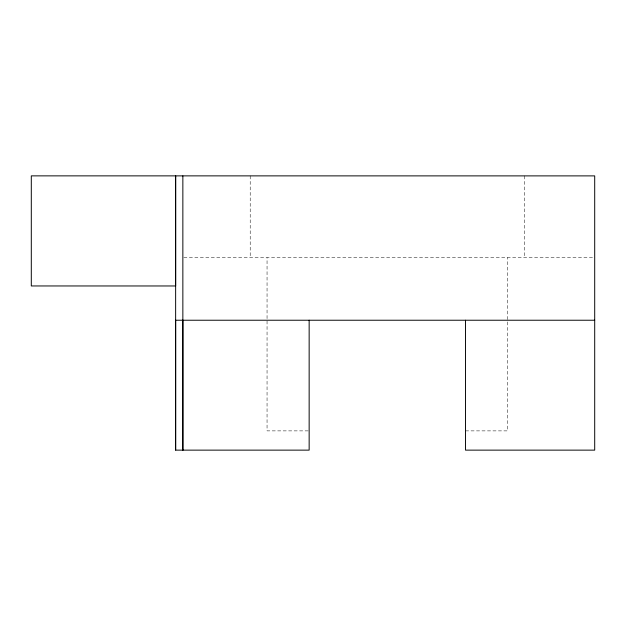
<?xml version="1.0" encoding="UTF-8"?>
<svg xmlns="http://www.w3.org/2000/svg" width="626" height="626" viewBox="0 0 626 626"><rect width="100%" height="100%" fill="white"/><g stroke="black" fill="none" stroke-linecap="round" stroke-linejoin="round"><path stroke-width="0.47" stroke-dasharray="3.13 2.35" d="M183.833 257.677L592.752 257.677M308.195 430.884L267.052 430.884L267.052 257.677M465.517 430.884L507.616 430.884L507.616 257.677M524.455 175.89L524.455 257.677M250.212 175.89L250.212 257.677"/><path stroke-width="0.94" d="M309.15 320.23L309.15 450.133L175.64 450.133L175.64 320.23L594.7 320.23M182.855 320.207L182.855 450.133L182.855 175.89M465.517 320.23L465.517 450.133L594.7 450.133L594.7 175.89L31.3 175.867L31.3 285.957L175.64 285.972L175.64 175.89L175.64 450.133"/></g></svg>
